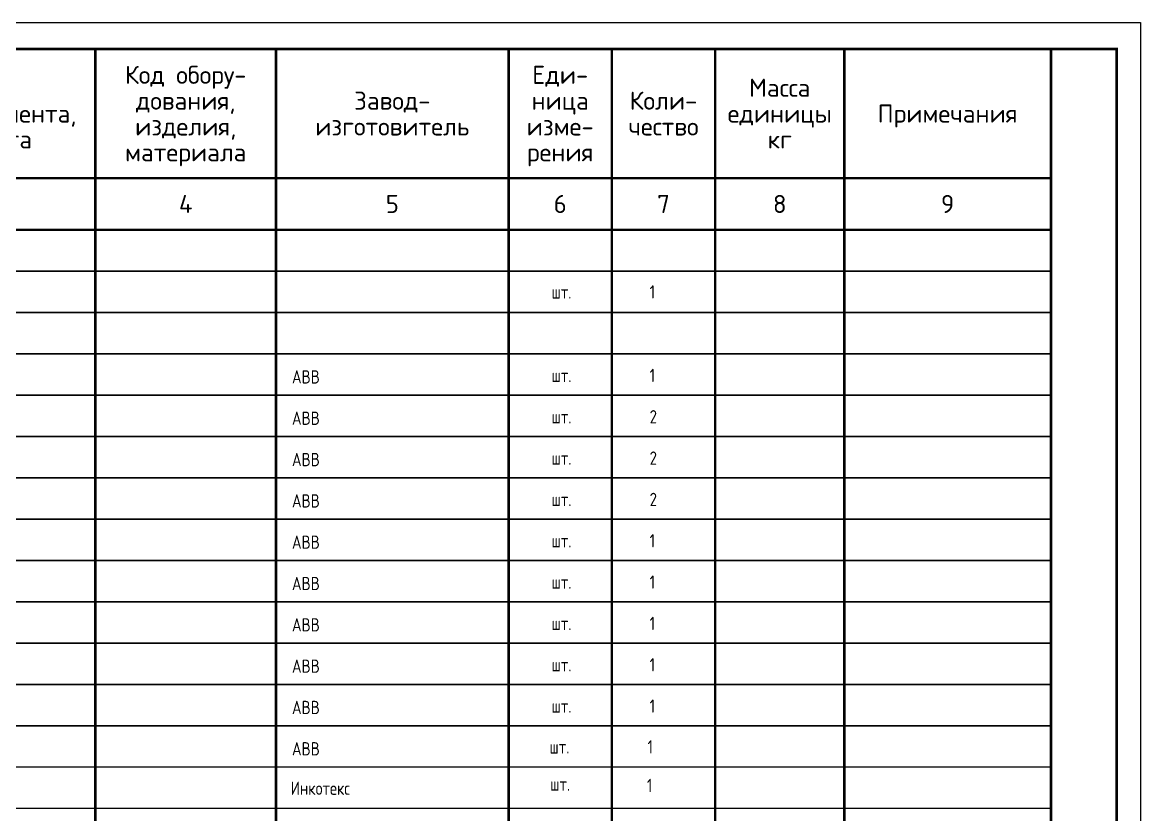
# Model space of a CAD drawing. Header units: metres. Extents: x -1525 to -1043, y -1331 to -1144.
# Drawn here: x -1438.84 to -1417.84, y -1286.58 to -1271.7 of the extents above; entities that cross this region are included whole.
import ezdxf
from ezdxf.enums import TextEntityAlignment as Align

# ---------------------------------------------------------------- set-up
doc = ezdxf.new("R2010")
doc.units = ezdxf.units.M
doc.header["$MEASUREMENT"] = 0
doc.layers.add('ЭО_схема', color=250, linetype='Continuous')
doc.styles.add('-ISOCPEUR-', font='isocpeur.ttf')
doc.styles.add('Times', font='CS_Gost2304.shx')

# ---------------------------------------------------------------- blocks, each defined once
blk = doc.blocks.new('*U71')
at = {"const_width": 0.5}
blk.add_lwpolyline([(0, 0), (-395, 0), (-395, -35), (0, -35)], close=True, dxfattribs=at)
for points, const_width in [([(-185, 0), (-185, -35)], 0.5), ([(-150, 0), (-150, -35)], 0.5), ([(-105, 0), (-105, -35)], 0.5), ([(-85, 0), (-85, -35)], 0.5), ([(-65, 0), (-65, -35)], 0.5), ([(-40, 0), (-40, -35)], 0.5), ([(-395, -25), (0, -25)], 0.5), ([(0, -35), (0, -235), (-395, -235), (-395, -35)], 0.5), ([(-185, -35), (-185, -235)], 0.5), ([(-150, -35), (-150, -235)], 0.5), ([(-105, -35), (-105, -235)], 0.5), ([(-85, -35), (-85, -235)], 0.5), ([(-65, -35), (-65, -235)], 0.5), ([(-40, -35), (-40, -235)], 0.5), ([(0, -43), (-395, -43)], 0.3), ([(0, -51), (-395, -51)], 0.3), ([(0, -59), (-395, -59)], 0.3), ([(0, -67), (-395, -67)], 0.3), ([(0, -75), (-395, -75)], 0.3), ([(0, -83), (-395, -83)], 0.3), ([(0, -91), (-395, -91)], 0.3), ([(0, -99), (-395, -99)], 0.3), ([(0, -107), (-395, -107)], 0.3), ([(0, -115), (-395, -115)], 0.3), ([(0, -123), (-395, -123)], 0.3), ([(0, -131), (-395, -131)], 0.3), ([(0, -139), (-395, -139)], 0.3), ([(0, -147), (-395, -147)], 0.3)]:
    blk.add_lwpolyline(points, dxfattribs=dict(const_width=const_width))
at = {"style": '-ISOCPEUR-'}
for s, p in [('Код обору-', (-167.5, -5)), ('Еди-', (-95, -5)), ('Масса', (-52.5, -7.5)), ('Завод-', (-127.5, -10)), ('Коли-', (-75, -10)), ('обозначение документа,', (-215, -12.5)), ('дования,', (-167.5, -10)), ('ница', (-95, -10)), ('Примечания', (-20, -12.5)), ('единицы', (-52.5, -12.5)), ('изделия,', (-167.5, -15)), ('изготовитель', (-127.5, -15)), ('изме-', (-95, -15)), ('чество', (-75, -15)), ('опросного листа', (-215, -17.5)), ('кг', (-52.5, -17.5)), ('материала', (-167.5, -20)), ('рения', (-95, -20)), ('4', (-167.5, -30)), ('5', (-127.5, -30)), ('6', (-95, -30)), ('7', (-75, -30)), ('8', (-52.5, -30)), ('9', (-20, -30))]:
    blk.add_text(s, height=3.5, dxfattribs=at).set_placement(p, align=Align.MIDDLE_CENTER)

msp = doc.modelspace()

# ---------------------------------------------------------------- linework, layer by layer
at = {"layer": 'ЭО_схема'}
msp.add_lwpolyline([(-1459.83848202, -1301.40414735), (-1459.83848202, -1271.70414735), (-1417.83848202, -1271.70414735), (-1417.83848202, -1301.40414735), (-1459.83848202, -1301.40414735)], dxfattribs=at)
at = {"layer": 'ЭО_схема', "const_width": 0.05}
msp.add_lwpolyline([(-1418.28848202, -1300.90414735), (-1457.78848202, -1300.90414735), (-1457.78848202, -1272.20414735), (-1418.28848202, -1272.20414735), (-1418.28848202, -1300.90414735)], dxfattribs=at)

# ---------------------------------------------------------------- block references
at = {"layer": 'ЭО_схема', "color": 0, "linetype": 'Continuous', "xscale": 0.097, "yscale": 0.097, "zscale": 0.097}
msp.add_blockref('*U71', (-1419.52348202, -1272.20414735), dxfattribs=at)

# ---------------------------------------------------------------- texts
at = {"layer": 'ЭО_схема', "color": 0, "linetype": 'Continuous', "style": 'Times'}
for s, p in [('шт.', (-1428.90054778, -1276.89079269)), ('1', (-1427.05813273, -1276.89079269)), ('шт.', (-1428.90054778, -1278.45898659)), ('шт.', (-1428.90054778, -1279.23498659)), ('шт.', (-1428.90054778, -1280.01098659)), ('шт.', (-1428.90054778, -1280.78698659)), ('шт.', (-1428.90054778, -1281.56298659)), ('шт.', (-1428.90054778, -1282.33898659)), ('шт.', (-1428.90054778, -1283.11498659)), ('шт.', (-1428.90054778, -1283.89098659)), ('шт.', (-1428.90054778, -1284.66698659)), ('шт.', (-1428.93991411, -1285.43272066)), ('шт.', (-1428.92592921, -1286.13203765))]:
    msp.add_text(s, height=0.25, dxfattribs=at).set_placement(p)
at = {"layer": 'ЭО_схема', "style": 'Times'}
for s, p in [('ABB', (-1433.77559457, -1278.48562978)), ('ABB', (-1433.77559457, -1279.26162978)), ('ABB', (-1433.77559457, -1280.03762978)), ('ABB', (-1433.77559457, -1280.81362978)), ('ABB', (-1433.77559457, -1281.58962978)), ('ABB', (-1433.77559457, -1282.36562978)), ('ABB', (-1433.77559457, -1283.14162978)), ('ABB', (-1433.77559457, -1283.91762978)), ('ABB', (-1433.77559457, -1284.69362978)), ('ABB', (-1433.77559457, -1285.46962978)), ('Инкотекс', (-1433.800976, -1286.20943882))]:
    msp.add_text(s, height=0.25, dxfattribs=at).set_placement(p)
at = {"layer": 'ЭО_схема', "color": 7, "linetype": 'Continuous', "style": 'Times'}
for s, p in [('1', (-1427.05813273, -1278.45898659)), ('2', (-1427.05813273, -1279.23498659)), ('2', (-1427.05813273, -1280.01098659)), ('2', (-1427.05813273, -1280.78698659)), ('1', (-1427.05813273, -1281.56298659)), ('1', (-1427.05813273, -1282.33898659)), ('1', (-1427.05813273, -1283.11498659)), ('1', (-1427.05813273, -1283.89098659)), ('1', (-1427.05813273, -1284.66698659)), ('1', (-1427.09749906, -1285.43272066)), ('1', (-1427.10893423, -1286.15742455))]:
    msp.add_text(s, height=0.25, dxfattribs=at).set_placement(p)

doc.saveas('drawing.dxf')
